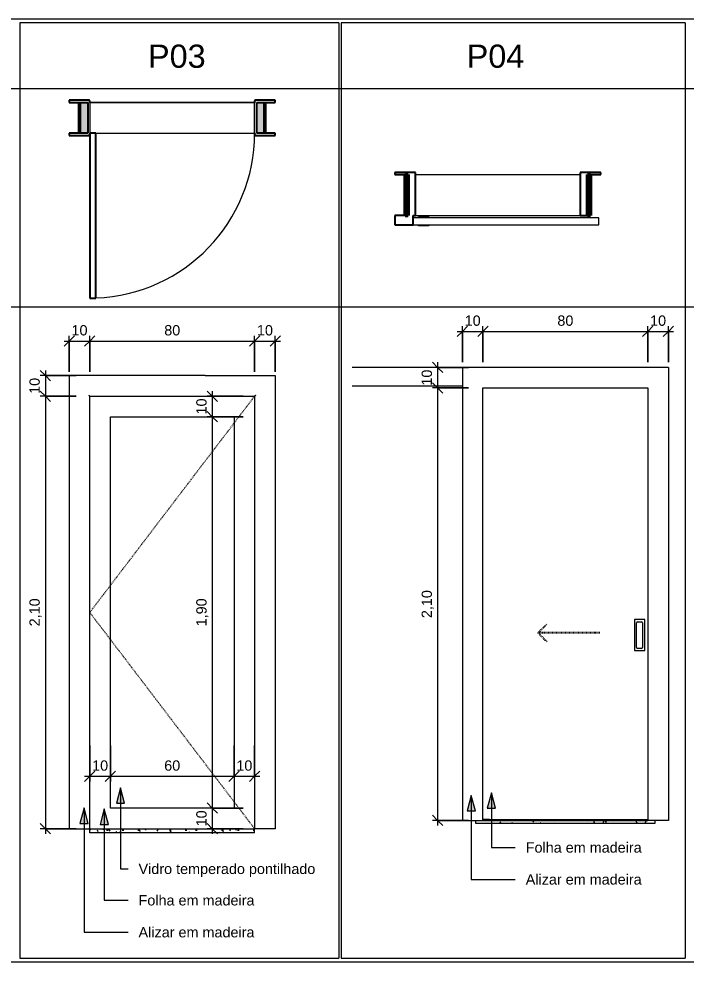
# Model space of a CAD drawing. Header units: millimetres. Extents: x 502 to 50962, y -45 to 5297.
# Drawn here: x 3639 to 6877, y 655 to 5235 of the extents above; entities that cross this region are included whole.
import ezdxf

# ---------------------------------------------------------------- set-up
doc = ezdxf.new("R2010")
doc.units = ezdxf.units.MM
doc.linetypes.add('Dash', pattern=[6.35, 3.175, -3.175])
for name, color, linetype, lineweight in [('A-ANNO-DIMS', 211, 'Continuous', 9), ('A-ANNO-DIMS-25', 211, 'Continuous', 9), ('A-DETL-THIN', 151, 'Continuous', 9), ('A-DOOR', 31, 'Continuous', 25), ('A-DOOR-HDLN', 31, 'Dash', 9), ('A-GENM', 13, 'Continuous', 9), ('A-WALL', 113, 'Continuous', 50), ('A-WALL-PATT', 111, 'Continuous', 25), ('G-ANNO-TEXT', 231, 'Continuous', 9)]:
    doc.layers.add(name, color=color, linetype=linetype, lineweight=lineweight)
doc.styles.add('@Arial Unicode MS', font='', dxfattribs={"height": 50})
doc.styles.add('Arial', font='arial.ttf', dxfattribs={"height": 112.5})
doc.styles.add('Arial_2', font='arial.ttf', dxfattribs={"height": 50})
doc.styles.get('@Arial Unicode MS').set_extended_font_data('@Arial Unicode MS')
doc.dimstyles.new('CRT_-__Metros_-_Linha_de_chamada_3_5_mm', dxfattribs={"dimscale": 304.8, "dimtxt": 50.292243, "dimasz": 0.164042, "dimexe": 0.082021, "dimexo": 0.0625, "dimgap": 0.04101, "dimtad": 1, "dimlfac": 0.001, "dimrnd": 0.01, "dimzin": 0, "dimdsep": 46, "dimtxsty": '@Arial Unicode MS', "dimblk1": 'OBLIQUE', "dimblk2": 'OBLIQUE', "dimsah": 1, "dimcen": 0.09, "dimdle": 0.082021, "dimazin": 0, "dimtfac": 1, "dimtdec": 4, "dimtix": 1, "dimtmove": 0, "dimatfit": 3, "dimfxl": 0.492126, "dimfxlon": 1, "dimtvp": 1, "dimtolj": 1, "dimtzin": 0, "dimarcsym": 2})
doc.dimstyles.new('CRT_-__Metros_-_Linha_de_chamada_3_5_mm_1', dxfattribs={"dimscale": 304.8, "dimtxt": 50.292243, "dimasz": 0.164042, "dimexe": 0.082021, "dimexo": 0.0625, "dimgap": 0.04101, "dimtad": 1, "dimdec": 0, "dimlfac": 0.1, "dimdsep": 46, "dimtxsty": '@Arial Unicode MS', "dimblk1": 'OBLIQUE', "dimblk2": 'OBLIQUE', "dimsah": 1, "dimcen": 0.09, "dimdle": 0.082021, "dimazin": 0, "dimtfac": 1, "dimtdec": 4, "dimtix": 1, "dimtmove": 0, "dimatfit": 3, "dimfxl": 0.492126, "dimfxlon": 1, "dimtvp": 1, "dimtolj": 1, "dimtzin": 0, "dimarcsym": 2})
pattern_1 = [(0, (0, 0), (101.6, 25.4), [8.382, -67.818, 8.382, -67.818, -406.4]), (0, (0, 0), (101.6, 25.4), [-152.4, 8.382, -144.018, 8.382, -67.818, -177.8]), (0, (0, 0), (101.6, 25.4), [-381, 8.382, -42.418, 8.382, -118.618]), (120, (38.1, 12.7), (-72.797045, 75.28818), [8.382, -67.818, 8.382, -67.818, -406.4]), (120, (38.1, 12.7), (-72.797045, 75.28818), [-152.4, 8.382, -144.018, 8.382, -67.818, -177.8]), (120, (38.1, 12.7), (-72.797045, 75.28818), [-381, 8.382, -42.418, 8.382, -118.618]), (240, (50.8, 63.5), (-28.80295, -100.68818), [8.382, -67.818, 8.382, -67.818, -406.4]), (240, (50.8, 63.5), (-28.80295, -100.68818), [-152.4, 8.382, -144.018, 8.382, -67.818, -177.8]), (240, (50.8, 63.5), (-28.80295, -100.68818), [-381, 8.382, -42.418, 8.382, -118.618])]

# ---------------------------------------------------------------- blocks, each defined once
blk = doc.blocks.new('Family - ___-4158823-DETALHAMENTO DE PORTAS')
at = {"layer": 'A-WALL-PATT'}
h = blk.add_hatch(color=256, dxfattribs=at)
h.paths.add_polyline_path([(3932.8, 4679.1), (3972.8, 4679.1), (3972.8, 4829.1), (3932.8, 4829.1), (3932.8, 4759.1)])
h.paths.add_polyline_path([(4832.8, 4679.1), (4832.8, 4829.1), (4792.8, 4829.1), (4792.8, 4679.1)])
at = {"layer": 'A-DOOR'}
for p, q in [((3977.8, 4839.1), (3882.8, 4839.1)), ((3882.8, 4839.1), (3882.8, 4829.1)), ((3882.8, 4829.1), (3972.8, 4829.1)), ((3972.8, 4829.1), (3972.8, 4679.1)), ((3982.8, 4829.1), (3982.8, 4834.1)), ((4782.8, 4834.1), (4782.8, 4829.1)), ((4882.8, 4839.1), (4787.8, 4839.1)), ((4792.8, 4679.1), (4792.8, 4829.1)), ((4792.8, 4829.1), (4882.8, 4829.1)), ((4882.8, 4829.1), (4882.8, 4839.1)), ((3972.8, 4679.1), (3882.8, 4679.1)), ((3882.8, 4679.1), (3882.8, 4669.1)), ((4012.8, 4679.1), (3982.8, 4679.1)), ((3982.8, 4679.1), (3982.8, 3879.1)), ((4012.8, 3879.1), (4012.8, 4679.1)), ((4782.8, 4679.1), (4782.8, 4674.1)), ((4882.8, 4679.1), (4792.8, 4679.1)), ((4882.8, 4669.1), (4882.8, 4679.1)), ((3882.8, 4669.1), (3977.8, 4669.1)), ((4787.8, 4669.1), (4882.8, 4669.1)), ((3982.8, 3879.1), (4012.8, 3879.1))]:
    blk.add_line(p, q, dxfattribs=at)
at = {"layer": 'A-DOOR', "lineweight": 9}
for p, q in [((4782.8, 4829.1), (3982.8, 4829.1)), ((3982.8, 4829.1), (3982.8, 4679.1)), ((3982.8, 4829.1), (4782.8, 4829.1)), ((4782.8, 4679.1), (4782.8, 4829.1)), ((3982.8, 4679.1), (4782.8, 4679.1)), ((3982.8, 4679.1), (3982.8, 3879.1))]:
    blk.add_line(p, q, dxfattribs=at)
at = {"layer": 'A-DOOR'}
for centre, start, end in [((3977.8, 4834.1), 360, 90), ((4787.8, 4834.1), 90, 180), ((3977.8, 4674.1), 270, 0), ((4787.8, 4674.1), 180, 270)]:
    blk.add_arc(centre, 5, start, end, dxfattribs=at)
at = {"layer": 'A-DOOR', "lineweight": 9}
blk.add_arc((3982.8, 4679.1), 800, 272.152, 360, dxfattribs=at)
at = {"layer": 'A-WALL'}
for p, q in [((3932.8, 4829.1), (3932.8, 4679.1)), ((4832.8, 4679.1), (4832.8, 4829.1))]:
    blk.add_line(p, q, dxfattribs=at)
blk = doc.blocks.new('Family - ___-4158825-DETALHAMENTO DE PORTAS')
at = {"layer": 'A-DOOR', "lineweight": 9}
h = blk.add_hatch(dxfattribs=at)
h.set_pattern_fill('FP_1', color=256, style=0, pattern_type=2)
h.set_pattern_definition(pattern_1)
h.paths.add_polyline_path([(4782.8, 1282.5), (4782.8, 1302.5), (3982.8, 1302.5), (3982.8, 1282.5), (4137.1, 1282.5)])
for p, q in [((4542.8, 3502.5), (3882.8, 3502.5)), ((3882.8, 3502.5), (3882.8, 1302.5)), ((3982.8, 1302.5), (3982.8, 3402.5)), ((3982.8, 3402.5), (4782.8, 3402.5)), ((4782.8, 3402.5), (4782.8, 1302.5)), ((4882.8, 3376), (4882.8, 1302.5)), ((4082.8, 1402.5), (4082.8, 3302.5)), ((4082.8, 3302.5), (4682.8, 3302.5)), ((4682.8, 3302.5), (4682.8, 1402.5)), ((4682.8, 1402.5), (4082.8, 1402.5)), ((3882.8, 1302.5), (3977.8, 1302.5)), ((3982.8, 1302.5), (3977.8, 1302.5)), ((3982.8, 1302.5), (4782.8, 1302.5)), ((3982.8, 1282.5), (3982.8, 1302.5)), ((4782.8, 1282.5), (3982.8, 1282.5)), ((4787.8, 1302.5), (4782.8, 1302.5)), ((4782.8, 1282.5), (4782.8, 1302.5)), ((4882.8, 1302.5), (4787.8, 1302.5))]:
    blk.add_line(p, q, dxfattribs=at)
for points, knots in [([(3982.8, 3402.5), (3982.8, 3402.5), (3982.7, 3402.6), (3982.4, 3402.9), (3982.1, 3403.2), (3981.8, 3403.5), (3981.5, 3403.7), (3981.2, 3404), (3980.9, 3404.4), (3980.6, 3404.7), (3980.2, 3405.1), (3979.7, 3405.6), (3978.9, 3406.4), (3978.2, 3407.1), (3977.8, 3407.5)], [-1, -1, -1, -1, -0.833333, -0.75, -0.666667, -0.583333, -0.541667, -0.5, -0.416667, -0.375, -0.333333, -0.25, -0.166667, 0, 0, 0, 0]), ([(4787.8, 3407.5), (4787.3, 3407.1), (4786.7, 3406.4), (4785.9, 3405.6), (4785.4, 3405.1), (4785, 3404.7), (4784.6, 3404.4), (4784.3, 3404), (4784, 3403.7), (4783.7, 3403.5), (4783.4, 3403.2), (4783.1, 3402.9), (4782.9, 3402.6), (4782.8, 3402.5), (4782.8, 3402.5)], [0, 0, 0, 0, 0.166667, 0.25, 0.333333, 0.375, 0.416667, 0.5, 0.541667, 0.583333, 0.666667, 0.75, 0.833333, 1, 1, 1, 1])]:
    blk.add_open_spline(points, degree=3, knots=knots, dxfattribs=at)
at = {"layer": 'A-DOOR-HDLN'}
for p, q in [((3982.8, 2352.5), (4782.8, 3402.5)), ((4782.8, 1302.5), (3982.8, 2352.5))]:
    blk.add_line(p, q, dxfattribs=at)
blk = doc.blocks.new('Family - ___-4158862-DETALHAMENTO DE PORTAS')
at = {"lineweight": 9}
h = blk.add_hatch(dxfattribs=at)
h.set_pattern_fill('FP_1', color=9, style=0, pattern_type=2)
h.set_pattern_definition(pattern_1)
h.paths.add_polyline_path([(6691.2, 1327.5), (6726.2, 1327.5), (6726.2, 1342.5), (5856.2, 1342.5), (5856.2, 1327.5), (5891.2, 1327.5)])
at = {"layer": 'A-DOOR', "lineweight": 9}
for p, q in [((5791.2, 3542.5), (5256.9, 3542.5)), ((6791.2, 3542.5), (5791.2, 3542.5)), ((5791.2, 3542.5), (5791.2, 1342.5)), ((6791.2, 3542.5), (6791.2, 1342.5)), ((5256.9, 3452.5), (5791.2, 3452.5)), ((5891.2, 1342.5), (5891.2, 3442.5)), ((5891.2, 3442.5), (6691.2, 3442.5)), ((6691.2, 3442.5), (6691.2, 1342.5)), ((6676.2, 2317.5), (6626.2, 2317.5)), ((6626.2, 2317.5), (6626.2, 2167.5)), ((6636.2, 2182.5), (6636.2, 2302.5)), ((6641.2, 2307.5), (6661.2, 2307.5)), ((6666.2, 2302.5), (6666.2, 2182.5)), ((6676.2, 2167.5), (6676.2, 2317.5)), ((6626.2, 2167.5), (6676.2, 2167.5)), ((6661.2, 2177.5), (6641.2, 2177.5)), ((5791.2, 1342.5), (5891.2, 1342.5)), ((5923.5, 1347.5), (5891.2, 1347.5)), ((6791.2, 1342.5), (6691.2, 1342.5))]:
    blk.add_line(p, q, dxfattribs=at)
for centre, start, end in [((6641.2, 2302.5), 90, 180), ((6661.2, 2302.5), 0, 90), ((6641.2, 2182.5), 180, 270), ((6661.2, 2182.5), 270, 0)]:
    blk.add_arc(centre, 5, start, end, dxfattribs=at)
at = {"layer": 'A-DOOR-HDLN', "lineweight": 25}
for p, q in [((6158.8, 2253.2), (6201.2, 2295.6)), ((6158.8, 2253.2), (6201.2, 2210.8)), ((6458.8, 2253.2), (6158.8, 2253.2))]:
    blk.add_line(p, q, dxfattribs=at)
at = {"layer": 'A-GENM'}
for p, q in [((5856.2, 1327.5), (5856.2, 1342.5)), ((5891.2, 1347.5), (6691.2, 1347.5)), ((5891.2, 1342.5), (6691.2, 1342.5)), ((6726.2, 1342.5), (6726.2, 1327.5)), ((6726.2, 1327.5), (5856.2, 1327.5))]:
    blk.add_line(p, q, dxfattribs=at)
blk = doc.blocks.new('Family - ___-4158864-DETALHAMENTO DE PORTAS')
at = {"layer": 'A-WALL-PATT'}
h = blk.add_hatch(color=256, dxfattribs=at)
h.paths.add_polyline_path([(5528.2, 4279.1), (5528.2, 4479.1), (5513.2, 4479.1), (5513.2, 4279.1)])
h.paths.add_polyline_path([(6413.2, 4279.1), (6413.2, 4479.1), (6398.2, 4479.1), (6398.2, 4279.1)])
at = {"layer": 'A-DOOR'}
for p, q in [((5563.2, 4489.1), (5463.2, 4489.1)), ((5463.2, 4489.1), (5463.2, 4479.1)), ((5563.2, 4279.1), (5563.2, 4489.1)), ((6463.2, 4489.1), (6363.2, 4489.1)), ((6363.2, 4489.1), (6363.2, 4279.1)), ((6463.2, 4479.1), (6463.2, 4489.1)), ((5463.2, 4479.1), (5528.2, 4479.1)), ((5528.2, 4479.1), (5528.2, 4279.1)), ((6398.2, 4479.1), (6463.2, 4479.1)), ((6398.2, 4279.1), (6398.2, 4479.1)), ((5528.2, 4279.1), (5463.2, 4279.1)), ((5463.2, 4279.1), (5463.2, 4234.1)), ((5553.2, 4234.1), (5553.2, 4279.1)), ((5553.2, 4279.1), (5563.2, 4279.1)), ((6363.2, 4279.1), (6398.2, 4279.1)), ((5463.2, 4234.1), (5553.2, 4234.1))]:
    blk.add_line(p, q, dxfattribs=at)
at = {"layer": 'A-DOOR', "lineweight": 9}
for p, q in [((5563.2, 4479.1), (6363.2, 4479.1)), ((5553.2, 4279.1), (6373.2, 4279.1)), ((5578.2, 4274.1), (5628.2, 4274.1)), ((5578.2, 4269.1), (5578.2, 4274.1)), ((5628.2, 4274.1), (5628.2, 4269.1)), ((5578.2, 4229.1), (5578.2, 4234.1)), ((5628.2, 4229.1), (5578.2, 4229.1)), ((5628.2, 4234.1), (5628.2, 4229.1))]:
    blk.add_line(p, q, dxfattribs=at)
at = {"layer": 'A-GENM'}
for p, q in [((6453.2, 4269.1), (5553.2, 4269.1)), ((5553.2, 4269.1), (5553.2, 4234.1)), ((6453.2, 4234.1), (6453.2, 4269.1)), ((5553.2, 4234.1), (6453.2, 4234.1))]:
    blk.add_line(p, q, dxfattribs=at)
at = {"layer": 'A-WALL'}
for p, q in [((5528.2, 4479.1), (5513.2, 4479.1)), ((5513.2, 4479.1), (5513.2, 4279.1)), ((5528.2, 4279.1), (5528.2, 4479.1)), ((6413.2, 4479.1), (6398.2, 4479.1)), ((6398.2, 4479.1), (6398.2, 4279.1)), ((6413.2, 4279.1), (6413.2, 4479.1)), ((5513.2, 4279.1), (5528.2, 4279.1)), ((6398.2, 4279.1), (6413.2, 4279.1))]:
    blk.add_line(p, q, dxfattribs=at)
blk = doc.blocks.new('DIMBLOCK11-DETALHAMENTO DE PORTAS')
at = {"layer": 'A-ANNO-DIMS-25', "lineweight": 18, "transparency": 16777216}
for p, q in [((3767.2, 3502.5), (3742.2, 3527.5)), ((3767.2, 3502.5), (3792.2, 3477.5)), ((3767.2, 3402.5), (3742.2, 3427.5)), ((3767.2, 3402.5), (3792.2, 3377.5))]:
    blk.add_line(p, q, dxfattribs=at)
at = {"layer": 'A-ANNO-DIMS-25', "transparency": 16777216}
for p, q in [((3767.2, 3527.5), (3767.2, 3402.5)), ((3917.2, 3502.5), (3742.2, 3502.5)), ((3767.2, 3502.5), (3917.2, 3502.5)), ((3917.2, 3402.5), (3742.2, 3402.5)), ((3767.2, 3402.5), (3917.2, 3402.5))]:
    blk.add_line(p, q, dxfattribs=at)
at = {"layer": 'A-ANNO-DIMS-25', "color": 0, "transparency": 16777216, "insert": (3689.8, 3413.8), "char_height": 50, "width": 92.937, "attachment_point": 1, "rotation": 90, "line_spacing_factor": 1.117605, "style": '@Arial Unicode MS'}
blk.add_mtext('10', dxfattribs=at)
blk = doc.blocks.new('_Oblique')
at = {"color": 0, "linetype": 'ByBlock', "lineweight": -2}
blk.add_line((-0.5, -0.5), (0.5, 0.5), dxfattribs=at)
blk = doc.blocks.new('DIMBLOCK12-DETALHAMENTO DE PORTAS')
at = {"layer": 'A-ANNO-DIMS-25', "lineweight": 18, "transparency": 16777216}
for p, q in [((3767.2, 3402.5), (3742.2, 3427.5)), ((3767.2, 3402.5), (3792.2, 3377.5)), ((3767.2, 1302.5), (3742.2, 1327.5)), ((3767.2, 1302.5), (3792.2, 1277.5))]:
    blk.add_line(p, q, dxfattribs=at)
at = {"layer": 'A-ANNO-DIMS-25', "transparency": 16777216}
for p, q in [((3917.2, 3402.5), (3742.2, 3402.5)), ((3767.2, 3402.5), (3767.2, 1277.5)), ((3767.2, 3402.5), (3917.2, 3402.5)), ((3917.2, 1302.5), (3742.2, 1302.5)), ((3767.2, 1302.5), (3917.2, 1302.5))]:
    blk.add_line(p, q, dxfattribs=at)
at = {"layer": 'A-ANNO-DIMS-25', "color": 0, "transparency": 16777216, "insert": (3689.8, 2284.9), "char_height": 50, "width": 162.337, "attachment_point": 1, "rotation": 90, "line_spacing_factor": 1.117605, "style": '@Arial Unicode MS'}
blk.add_mtext('2,10', dxfattribs=at)
blk = doc.blocks.new('DIMBLOCK13-DETALHAMENTO DE PORTAS')
at = {"layer": 'A-ANNO-DIMS-25', "transparency": 16777216}
for p, q in [((3857.8, 3670.2), (3982.8, 3670.2)), ((3882.8, 3520.2), (3882.8, 3695.2)), ((3882.8, 3670.2), (3882.8, 3520.2)), ((3982.8, 3520.2), (3982.8, 3695.2)), ((3982.8, 3670.2), (3982.8, 3520.2))]:
    blk.add_line(p, q, dxfattribs=at)
at = {"layer": 'A-ANNO-DIMS-25', "lineweight": 18, "transparency": 16777216}
for p, q in [((3882.8, 3670.2), (3857.8, 3645.2)), ((3882.8, 3670.2), (3907.8, 3695.2)), ((3982.8, 3670.2), (3957.8, 3645.2)), ((3982.8, 3670.2), (4007.8, 3695.2))]:
    blk.add_line(p, q, dxfattribs=at)
at = {"layer": 'A-ANNO-DIMS-25', "color": 0, "transparency": 16777216, "insert": (3894.1, 3747.6), "char_height": 50, "width": 92.937, "attachment_point": 1, "line_spacing_factor": 1.117605, "style": '@Arial Unicode MS'}
blk.add_mtext('10', dxfattribs=at)
blk = doc.blocks.new('DIMBLOCK14-DETALHAMENTO DE PORTAS')
at = {"layer": 'A-ANNO-DIMS-25', "lineweight": 18, "transparency": 16777216}
for p, q in [((3982.8, 3670.2), (3957.8, 3645.2)), ((3982.8, 3670.2), (4007.8, 3695.2)), ((4782.8, 3670.2), (4757.8, 3645.2)), ((4782.8, 3670.2), (4807.8, 3695.2))]:
    blk.add_line(p, q, dxfattribs=at)
at = {"layer": 'A-ANNO-DIMS-25', "transparency": 16777216}
for p, q in [((3982.8, 3520.2), (3982.8, 3695.2)), ((3982.8, 3670.2), (4782.8, 3670.2)), ((3982.8, 3670.2), (3982.8, 3520.2)), ((4782.8, 3520.2), (4782.8, 3695.2)), ((4782.8, 3670.2), (4782.8, 3520.2))]:
    blk.add_line(p, q, dxfattribs=at)
at = {"layer": 'A-ANNO-DIMS-25', "color": 0, "transparency": 16777216, "insert": (4344.1, 3747.6), "char_height": 50, "width": 92.937, "attachment_point": 1, "line_spacing_factor": 1.117605, "style": '@Arial Unicode MS'}
blk.add_mtext('80', dxfattribs=at)
blk = doc.blocks.new('DIMBLOCK15-DETALHAMENTO DE PORTAS')
at = {"layer": 'A-ANNO-DIMS-25', "lineweight": 18, "transparency": 16777216}
for p, q in [((4782.8, 3670.2), (4757.8, 3645.2)), ((4782.8, 3670.2), (4807.8, 3695.2)), ((4882.8, 3670.2), (4857.8, 3645.2)), ((4882.8, 3670.2), (4907.8, 3695.2))]:
    blk.add_line(p, q, dxfattribs=at)
at = {"layer": 'A-ANNO-DIMS-25', "transparency": 16777216}
for p, q in [((4782.8, 3520.2), (4782.8, 3695.2)), ((4782.8, 3670.2), (4907.8, 3670.2)), ((4782.8, 3670.2), (4782.8, 3520.2)), ((4882.8, 3520.2), (4882.8, 3695.2)), ((4882.8, 3670.2), (4882.8, 3520.2))]:
    blk.add_line(p, q, dxfattribs=at)
at = {"layer": 'A-ANNO-DIMS-25', "color": 0, "transparency": 16777216, "insert": (4794.1, 3747.6), "char_height": 50, "width": 92.937, "attachment_point": 1, "line_spacing_factor": 1.117605, "style": '@Arial Unicode MS'}
blk.add_mtext('10', dxfattribs=at)
blk = doc.blocks.new('DIMBLOCK16-DETALHAMENTO DE PORTAS')
at = {"layer": 'A-ANNO-DIMS-25', "lineweight": 18, "transparency": 16777216}
for p, q in [((4577, 3402.5), (4552, 3427.5)), ((4577, 3402.5), (4602, 3377.5)), ((4577, 3302.5), (4552, 3327.5)), ((4577, 3302.5), (4602, 3277.5))]:
    blk.add_line(p, q, dxfattribs=at)
at = {"layer": 'A-ANNO-DIMS-25', "transparency": 16777216}
for p, q in [((4727, 3402.5), (4552, 3402.5)), ((4577, 3427.5), (4577, 3302.5)), ((4577, 3402.5), (4727, 3402.5)), ((4727, 3302.5), (4552, 3302.5)), ((4577, 3302.5), (4727, 3302.5))]:
    blk.add_line(p, q, dxfattribs=at)
at = {"layer": 'A-ANNO-DIMS-25', "color": 0, "transparency": 16777216, "insert": (4499.6, 3313.8), "char_height": 50, "width": 92.937, "attachment_point": 1, "rotation": 90, "line_spacing_factor": 1.117605, "style": '@Arial Unicode MS'}
blk.add_mtext('10', dxfattribs=at)
blk = doc.blocks.new('DIMBLOCK17-DETALHAMENTO DE PORTAS')
at = {"layer": 'A-ANNO-DIMS-25', "lineweight": 18, "transparency": 16777216}
for p, q in [((4577, 3302.5), (4552, 3327.5)), ((4577, 3302.5), (4602, 3277.5)), ((4577, 1402.5), (4552, 1427.5)), ((4577, 1402.5), (4602, 1377.5))]:
    blk.add_line(p, q, dxfattribs=at)
at = {"layer": 'A-ANNO-DIMS-25', "transparency": 16777216}
for p, q in [((4727, 3302.5), (4552, 3302.5)), ((4577, 3302.5), (4577, 1402.5)), ((4577, 3302.5), (4727, 3302.5)), ((4727, 1402.5), (4552, 1402.5)), ((4577, 1402.5), (4727, 1402.5))]:
    blk.add_line(p, q, dxfattribs=at)
at = {"layer": 'A-ANNO-DIMS-25', "color": 0, "transparency": 16777216, "insert": (4499.6, 2284.9), "char_height": 50, "width": 162.337, "attachment_point": 1, "rotation": 90, "line_spacing_factor": 1.117605, "style": '@Arial Unicode MS'}
blk.add_mtext('1,90', dxfattribs=at)
blk = doc.blocks.new('DIMBLOCK18-DETALHAMENTO DE PORTAS')
at = {"layer": 'A-ANNO-DIMS-25', "lineweight": 18, "transparency": 16777216}
for p, q in [((4577, 1402.5), (4552, 1427.5)), ((4577, 1402.5), (4602, 1377.5)), ((4577, 1302.5), (4552, 1327.5)), ((4577, 1302.5), (4602, 1277.5))]:
    blk.add_line(p, q, dxfattribs=at)
at = {"layer": 'A-ANNO-DIMS-25', "transparency": 16777216}
for p, q in [((4727, 1402.5), (4552, 1402.5)), ((4577, 1402.5), (4577, 1277.5)), ((4577, 1402.5), (4727, 1402.5)), ((4727, 1302.5), (4552, 1302.5)), ((4577, 1302.5), (4727, 1302.5))]:
    blk.add_line(p, q, dxfattribs=at)
at = {"layer": 'A-ANNO-DIMS-25', "color": 0, "transparency": 16777216, "insert": (4499.6, 1313.8), "char_height": 50, "width": 92.937, "attachment_point": 1, "rotation": 90, "line_spacing_factor": 1.117605, "style": '@Arial Unicode MS'}
blk.add_mtext('10', dxfattribs=at)
blk = doc.blocks.new('DIMBLOCK19-DETALHAMENTO DE PORTAS')
at = {"layer": 'A-ANNO-DIMS-25', "transparency": 16777216}
for p, q in [((3982.8, 1706.8), (3982.8, 1531.8)), ((3982.8, 1556.8), (3982.8, 1706.8)), ((4082.8, 1706.8), (4082.8, 1531.8)), ((4082.8, 1556.8), (4082.8, 1706.8)), ((3957.8, 1556.8), (4082.8, 1556.8))]:
    blk.add_line(p, q, dxfattribs=at)
at = {"layer": 'A-ANNO-DIMS-25', "lineweight": 18, "transparency": 16777216}
for p, q in [((3982.8, 1556.8), (4007.8, 1581.8)), ((4082.8, 1556.8), (4107.8, 1581.8)), ((3982.8, 1556.8), (3957.8, 1531.8)), ((4082.8, 1556.8), (4057.8, 1531.8))]:
    blk.add_line(p, q, dxfattribs=at)
at = {"layer": 'A-ANNO-DIMS-25', "color": 0, "transparency": 16777216, "insert": (3994.1, 1634.2), "char_height": 50, "width": 92.937, "attachment_point": 1, "line_spacing_factor": 1.117605, "style": '@Arial Unicode MS'}
blk.add_mtext('10', dxfattribs=at)
blk = doc.blocks.new('DIMBLOCK20-DETALHAMENTO DE PORTAS')
at = {"layer": 'A-ANNO-DIMS-25', "transparency": 16777216}
for p, q in [((4082.8, 1706.8), (4082.8, 1531.8)), ((4082.8, 1556.8), (4082.8, 1706.8)), ((4682.8, 1706.8), (4682.8, 1531.8)), ((4682.8, 1556.8), (4682.8, 1706.8)), ((4082.8, 1556.8), (4682.8, 1556.8))]:
    blk.add_line(p, q, dxfattribs=at)
at = {"layer": 'A-ANNO-DIMS-25', "lineweight": 18, "transparency": 16777216}
for p, q in [((4082.8, 1556.8), (4107.8, 1581.8)), ((4682.8, 1556.8), (4707.8, 1581.8)), ((4082.8, 1556.8), (4057.8, 1531.8)), ((4682.8, 1556.8), (4657.8, 1531.8))]:
    blk.add_line(p, q, dxfattribs=at)
at = {"layer": 'A-ANNO-DIMS-25', "color": 0, "transparency": 16777216, "insert": (4344.1, 1634.2), "char_height": 50, "width": 92.937, "attachment_point": 1, "line_spacing_factor": 1.117605, "style": '@Arial Unicode MS'}
blk.add_mtext('60', dxfattribs=at)
blk = doc.blocks.new('DIMBLOCK21-DETALHAMENTO DE PORTAS')
at = {"layer": 'A-ANNO-DIMS-25', "transparency": 16777216}
for p, q in [((4682.8, 1706.8), (4682.8, 1531.8)), ((4682.8, 1556.8), (4682.8, 1706.8)), ((4782.8, 1706.8), (4782.8, 1531.8)), ((4782.8, 1556.8), (4782.8, 1706.8)), ((4682.8, 1556.8), (4807.8, 1556.8))]:
    blk.add_line(p, q, dxfattribs=at)
at = {"layer": 'A-ANNO-DIMS-25', "lineweight": 18, "transparency": 16777216}
for p, q in [((4682.8, 1556.8), (4707.8, 1581.8)), ((4782.8, 1556.8), (4807.8, 1581.8)), ((4682.8, 1556.8), (4657.8, 1531.8)), ((4782.8, 1556.8), (4757.8, 1531.8))]:
    blk.add_line(p, q, dxfattribs=at)
at = {"layer": 'A-ANNO-DIMS-25', "color": 0, "transparency": 16777216, "insert": (4694.1, 1634.2), "char_height": 50, "width": 92.937, "attachment_point": 1, "line_spacing_factor": 1.117605, "style": '@Arial Unicode MS'}
blk.add_mtext('10', dxfattribs=at)
blk = doc.blocks.new('DIMBLOCK22-DETALHAMENTO DE PORTAS')
at = {"layer": 'A-ANNO-DIMS-25', "lineweight": 18, "transparency": 16777216}
for p, q in [((5670.9, 3542.5), (5645.9, 3567.5)), ((5670.9, 3542.5), (5695.9, 3517.5)), ((5670.9, 3442.5), (5645.9, 3467.5)), ((5670.9, 3442.5), (5695.9, 3417.5))]:
    blk.add_line(p, q, dxfattribs=at)
at = {"layer": 'A-ANNO-DIMS-25', "transparency": 16777216}
for p, q in [((5820.9, 3542.5), (5645.9, 3542.5)), ((5670.9, 3567.5), (5670.9, 3442.5)), ((5670.9, 3542.5), (5820.9, 3542.5)), ((5820.9, 3442.5), (5645.9, 3442.5)), ((5670.9, 3442.5), (5820.9, 3442.5))]:
    blk.add_line(p, q, dxfattribs=at)
at = {"layer": 'A-ANNO-DIMS-25', "color": 0, "transparency": 16777216, "insert": (5593.5, 3453.8), "char_height": 50, "width": 92.937, "attachment_point": 1, "rotation": 90, "line_spacing_factor": 1.117605, "style": '@Arial Unicode MS'}
blk.add_mtext('10', dxfattribs=at)
blk = doc.blocks.new('DIMBLOCK23-DETALHAMENTO DE PORTAS')
at = {"layer": 'A-ANNO-DIMS-25', "lineweight": 18, "transparency": 16777216}
for p, q in [((5670.9, 3442.5), (5645.9, 3467.5)), ((5670.9, 3442.5), (5695.9, 3417.5)), ((5670.9, 1342.5), (5645.9, 1367.5)), ((5670.9, 1342.5), (5695.9, 1317.5))]:
    blk.add_line(p, q, dxfattribs=at)
at = {"layer": 'A-ANNO-DIMS-25', "transparency": 16777216}
for p, q in [((5820.9, 3442.5), (5645.9, 3442.5)), ((5670.9, 3442.5), (5670.9, 1317.5)), ((5670.9, 3442.5), (5820.9, 3442.5)), ((5820.9, 1342.5), (5645.9, 1342.5)), ((5670.9, 1342.5), (5820.9, 1342.5))]:
    blk.add_line(p, q, dxfattribs=at)
at = {"layer": 'A-ANNO-DIMS-25', "color": 0, "transparency": 16777216, "insert": (5593.5, 2324.9), "char_height": 50, "width": 162.337, "attachment_point": 1, "rotation": 90, "line_spacing_factor": 1.117605, "style": '@Arial Unicode MS'}
blk.add_mtext('2,10', dxfattribs=at)
blk = doc.blocks.new('DIMBLOCK24-DETALHAMENTO DE PORTAS')
at = {"layer": 'A-ANNO-DIMS-25', "transparency": 16777216}
for p, q in [((5766.2, 3717), (5891.2, 3717)), ((5791.2, 3567), (5791.2, 3742)), ((5791.2, 3717), (5791.2, 3567)), ((5891.2, 3567), (5891.2, 3742)), ((5891.2, 3717), (5891.2, 3567))]:
    blk.add_line(p, q, dxfattribs=at)
at = {"layer": 'A-ANNO-DIMS-25', "lineweight": 18, "transparency": 16777216}
for p, q in [((5791.2, 3717), (5766.2, 3692)), ((5791.2, 3717), (5816.2, 3742)), ((5891.2, 3717), (5866.2, 3692)), ((5891.2, 3717), (5916.2, 3742))]:
    blk.add_line(p, q, dxfattribs=at)
at = {"layer": 'A-ANNO-DIMS-25', "color": 0, "transparency": 16777216, "insert": (5802.4, 3794.4), "char_height": 50, "width": 92.937, "attachment_point": 1, "line_spacing_factor": 1.117605, "style": '@Arial Unicode MS'}
blk.add_mtext('10', dxfattribs=at)
blk = doc.blocks.new('DIMBLOCK25-DETALHAMENTO DE PORTAS')
at = {"layer": 'A-ANNO-DIMS-25', "lineweight": 18, "transparency": 16777216}
for p, q in [((5891.2, 3717), (5866.2, 3692)), ((5891.2, 3717), (5916.2, 3742)), ((6691.2, 3717), (6666.2, 3692)), ((6691.2, 3717), (6716.2, 3742))]:
    blk.add_line(p, q, dxfattribs=at)
at = {"layer": 'A-ANNO-DIMS-25', "transparency": 16777216}
for p, q in [((5891.2, 3567), (5891.2, 3742)), ((5891.2, 3717), (6691.2, 3717)), ((5891.2, 3717), (5891.2, 3567)), ((6691.2, 3567), (6691.2, 3742)), ((6691.2, 3717), (6691.2, 3567))]:
    blk.add_line(p, q, dxfattribs=at)
at = {"layer": 'A-ANNO-DIMS-25', "color": 0, "transparency": 16777216, "insert": (6252.4, 3794.4), "char_height": 50, "width": 92.937, "attachment_point": 1, "line_spacing_factor": 1.117605, "style": '@Arial Unicode MS'}
blk.add_mtext('80', dxfattribs=at)
blk = doc.blocks.new('DIMBLOCK26-DETALHAMENTO DE PORTAS')
at = {"layer": 'A-ANNO-DIMS-25', "lineweight": 18, "transparency": 16777216}
for p, q in [((6691.2, 3717), (6666.2, 3692)), ((6691.2, 3717), (6716.2, 3742)), ((6791.2, 3717), (6766.2, 3692)), ((6791.2, 3717), (6816.2, 3742))]:
    blk.add_line(p, q, dxfattribs=at)
at = {"layer": 'A-ANNO-DIMS-25', "transparency": 16777216}
for p, q in [((6691.2, 3567), (6691.2, 3742)), ((6691.2, 3717), (6816.2, 3717)), ((6691.2, 3717), (6691.2, 3567)), ((6791.2, 3567), (6791.2, 3742)), ((6791.2, 3717), (6791.2, 3567))]:
    blk.add_line(p, q, dxfattribs=at)
at = {"layer": 'A-ANNO-DIMS-25', "color": 0, "transparency": 16777216, "insert": (6702.4, 3794.4), "char_height": 50, "width": 92.937, "attachment_point": 1, "line_spacing_factor": 1.117605, "style": '@Arial Unicode MS'}
blk.add_mtext('10', dxfattribs=at)

msp = doc.modelspace()

# ---------------------------------------------------------------- hatches: boundary and pattern name
at = {"layer": 'G-ANNO-TEXT'}
for points in [[(4131.714, 1501.195), (4111.618, 1426.195), (4151.81, 1426.195)], [(5932.458, 1476.551), (5912.362, 1401.551), (5952.554, 1401.551)], [(5834.709, 1463.95), (5814.613, 1388.95), (5854.805, 1388.95)], [(3955.277, 1403.482), (3935.181, 1328.482), (3975.374, 1328.482)], [(4053.026, 1398.419), (4032.93, 1323.419), (4073.122, 1323.419)]]:
    msp.add_hatch(color=7, dxfattribs=at).paths.add_polyline_path(points)

# ---------------------------------------------------------------- linework, layer by layer
at = {"layer": 'A-DETL-THIN'}
for p, q in [((501.804, 5234.608), (16099.805, 5234.608)), ((3643.54, 5214.608), (3643.54, 674.608)), ((5192.215, 5214.608), (3643.54, 5214.608)), ((5192.215, 5214.608), (5192.215, 674.608)), ((5202.215, 5214.608), (5202.215, 674.608)), ((6872.338, 5214.608), (5202.215, 5214.608)), ((6872.338, 5214.608), (6872.338, 674.608)), ((6872.338, 4894.608), (821.804, 4894.608)), ((16069.805, 4894.608), (821.804, 4894.608)), ((16069.805, 3834.608), (821.804, 3834.608)), ((4542.782, 3502.51), (4882.782, 3502.51)), ((4882.782, 3502.51), (4882.782, 3376.028)), ((16099.805, 654.608), (501.804, 654.608)), ((3643.54, 674.608), (5192.215, 674.608)), ((5202.215, 674.608), (6872.338, 674.608))]:
    msp.add_line(p, q, dxfattribs=at)
at = {"layer": 'G-ANNO-TEXT', "color": 7}
for p, q in [((4131.714, 1501.195), (4111.618, 1426.195)), ((4151.81, 1426.195), (4131.714, 1501.195)), ((4131.714, 1501.195), (4131.714, 1107.406)), ((5932.458, 1476.551), (5912.362, 1401.551)), ((5952.554, 1401.551), (5932.458, 1476.551)), ((5932.458, 1476.551), (5932.458, 1211.233)), ((4111.618, 1426.195), (4151.81, 1426.195)), ((5834.709, 1463.95), (5814.613, 1388.95)), ((5854.805, 1388.95), (5834.709, 1463.95)), ((5834.709, 1463.95), (5834.709, 1056.198)), ((3955.277, 1403.482), (3935.181, 1328.482)), ((3975.374, 1328.482), (3955.277, 1403.482)), ((3955.277, 1403.482), (3955.277, 799.813)), ((4053.026, 1398.419), (4032.93, 1323.419)), ((4073.122, 1323.419), (4053.026, 1398.419)), ((4053.026, 1398.419), (4053.026, 954.848)), ((5814.613, 1388.95), (5854.805, 1388.95)), ((5912.362, 1401.551), (5952.554, 1401.551)), ((3935.181, 1328.482), (3975.374, 1328.482)), ((4032.93, 1323.419), (4073.122, 1323.419)), ((5932.458, 1211.233), (6047.993, 1211.233)), ((4131.714, 1107.406), (4168.561, 1107.406)), ((5834.709, 1056.198), (6047.993, 1056.198)), ((4053.026, 954.848), (4168.561, 954.848)), ((3955.277, 799.813), (4168.561, 799.813))]:
    msp.add_line(p, q, dxfattribs=at)

# ---------------------------------------------------------------- block references
at = {"layer": 'A-DOOR', "lineweight": 9}
for name in ['Family - ___-4158862-DETALHAMENTO DE PORTAS', 'Family - ___-4158825-DETALHAMENTO DE PORTAS']:
    msp.add_blockref(name, (0, 0), dxfattribs=at)
at = {"layer": 'A-WALL', "lineweight": 25}
for name in ['Family - ___-4158823-DETALHAMENTO DE PORTAS', 'Family - ___-4158864-DETALHAMENTO DE PORTAS']:
    msp.add_blockref(name, (0, 0), dxfattribs=at)

# ---------------------------------------------------------------- texts
at = {"layer": 'G-ANNO-TEXT', "color": 7, "char_height": 112.5, "width": 340.71719, "attachment_point": 1, "style": 'Arial', "bg_fill": 3, "box_fill_scale": 1.25, "bg_fill_color": 256, "bg_fill_true_color": 13158600, "bg_fill_transparency": 0}
for s, insert in [('P03', (4265.522, 5109.547)), ('P04', (5812.317, 5109.547))]:
    msp.add_mtext(s, dxfattribs=dict(at, insert=insert))
at = {"layer": 'G-ANNO-TEXT', "color": 7, "char_height": 50, "attachment_point": 1, "style": 'Arial_2'}
for s, insert, width in [('Folha em madeira', (6098.793, 1236.233), 697.46812), ('Vidro temperado pontilhado', (4219.361, 1132.406), 1064.24016), ('Alizar em madeira', (6098.793, 1081.198), 697.46812), ('Folha em madeira', (4219.361, 979.848), 697.46812), ('Alizar em madeira', (4219.361, 824.813), 697.46812)]:
    msp.add_mtext(s, dxfattribs=dict(at, insert=insert, width=width))

# ---------------------------------------------------------------- dimensions: what is measured, and where the dimension line sits
at = {"layer": 'A-ANNO-DIMS'}
for base, p1, p2, override, picture, middle in [((5891.152, 3717.027), (5791.152, 3567.027), (5891.152, 3567.027), {"dimpost": '<>', "dimfxl": 100}, 'DIMBLOCK24-DETALHAMENTO DE PORTAS', (5841.152, 3755.073)), ((6691.152, 3717.027), (5891.152, 3567.027), (6691.152, 3567.027), {"dimpost": '<>', "dimfxl": 800}, 'DIMBLOCK25-DETALHAMENTO DE PORTAS', (6291.152, 3755.073)), ((6791.152, 3717.027), (6691.152, 3567.027), (6791.152, 3567.027), {"dimpost": '<>', "dimfxl": 100}, 'DIMBLOCK26-DETALHAMENTO DE PORTAS', (6741.152, 3755.073)), ((3982.782, 3670.152), (3882.782, 3520.152), (3982.782, 3520.152), {"dimpost": '<>', "dimfxl": 100}, 'DIMBLOCK13-DETALHAMENTO DE PORTAS', (3932.782, 3708.197)), ((4782.782, 3670.152), (3982.782, 3520.152), (4782.782, 3520.152), {"dimpost": '<>', "dimfxl": 800}, 'DIMBLOCK14-DETALHAMENTO DE PORTAS', (4382.782, 3708.197)), ((4882.782, 3670.152), (4782.782, 3520.152), (4882.782, 3520.152), {"dimpost": '<>', "dimfxl": 100}, 'DIMBLOCK15-DETALHAMENTO DE PORTAS', (4832.782, 3708.197)), ((4082.782, 1556.825), (3982.782, 1706.825), (4082.782, 1706.825), {"dimpost": '<>', "dimfxl": 100}, 'DIMBLOCK19-DETALHAMENTO DE PORTAS', (4032.782, 1594.871)), ((4682.782, 1556.825), (4082.782, 1706.825), (4682.782, 1706.825), {"dimpost": '<>', "dimfxl": 600}, 'DIMBLOCK20-DETALHAMENTO DE PORTAS', (4382.782, 1594.871)), ((4782.782, 1556.825), (4682.782, 1706.825), (4782.782, 1706.825), {"dimpost": '<>', "dimfxl": 100}, 'DIMBLOCK21-DETALHAMENTO DE PORTAS', (4732.782, 1594.871))]:
    dim = msp.add_linear_dim(base=base, p1=p1, p2=p2, dimstyle='CRT_-__Metros_-_Linha_de_chamada_3_5_mm_1', override=override, dxfattribs=at)
    dim.commit()
    dim.dimension.update_dxf_attribs({"geometry": picture, "text_midpoint": middle})
for base, p1, p2, dimstyle, override, picture, middle in [((3767.231, 3402.51), (3917.231, 3502.51), (3917.231, 3402.51), 'CRT_-__Metros_-_Linha_de_chamada_3_5_mm_1', {"dimpost": '<>', "dimfxl": 100}, 'DIMBLOCK11-DETALHAMENTO DE PORTAS', (3729.186, 3452.51)), ((5670.887, 3442.51), (5820.887, 3542.51), (5820.887, 3442.51), 'CRT_-__Metros_-_Linha_de_chamada_3_5_mm_1', {"dimpost": '<>', "dimfxl": 100}, 'DIMBLOCK22-DETALHAMENTO DE PORTAS', (5632.842, 3492.51)), ((5670.887, 1342.51), (5820.887, 3442.51), (5820.887, 1342.51), 'CRT_-__Metros_-_Linha_de_chamada_3_5_mm', {"dimpost": '<>', "dimfxl": 2100}, 'DIMBLOCK23-DETALHAMENTO DE PORTAS', (5632.842, 2392.51)), ((3767.231, 1302.51), (3917.231, 3402.51), (3917.231, 1302.51), 'CRT_-__Metros_-_Linha_de_chamada_3_5_mm', {"dimpost": '<>', "dimfxl": 2100}, 'DIMBLOCK12-DETALHAMENTO DE PORTAS', (3729.186, 2352.51)), ((4576.994, 3302.51), (4726.994, 3402.51), (4726.994, 3302.51), 'CRT_-__Metros_-_Linha_de_chamada_3_5_mm_1', {"dimpost": '<>', "dimfxl": 100}, 'DIMBLOCK16-DETALHAMENTO DE PORTAS', (4538.948, 3352.51)), ((4576.994, 1402.51), (4726.994, 3302.51), (4726.994, 1402.51), 'CRT_-__Metros_-_Linha_de_chamada_3_5_mm', {"dimpost": '<>', "dimfxl": 1900}, 'DIMBLOCK17-DETALHAMENTO DE PORTAS', (4538.948, 2352.51)), ((4576.994, 1302.51), (4726.994, 1402.51), (4726.994, 1302.51), 'CRT_-__Metros_-_Linha_de_chamada_3_5_mm_1', {"dimpost": '<>', "dimfxl": 100}, 'DIMBLOCK18-DETALHAMENTO DE PORTAS', (4538.948, 1352.51))]:
    dim = msp.add_linear_dim(base=base, p1=p1, p2=p2, angle=90, dimstyle=dimstyle, override=override, dxfattribs=at)
    dim.commit()
    dim.dimension.update_dxf_attribs({"geometry": picture, "text_midpoint": middle})

doc.saveas('drawing.dxf')
